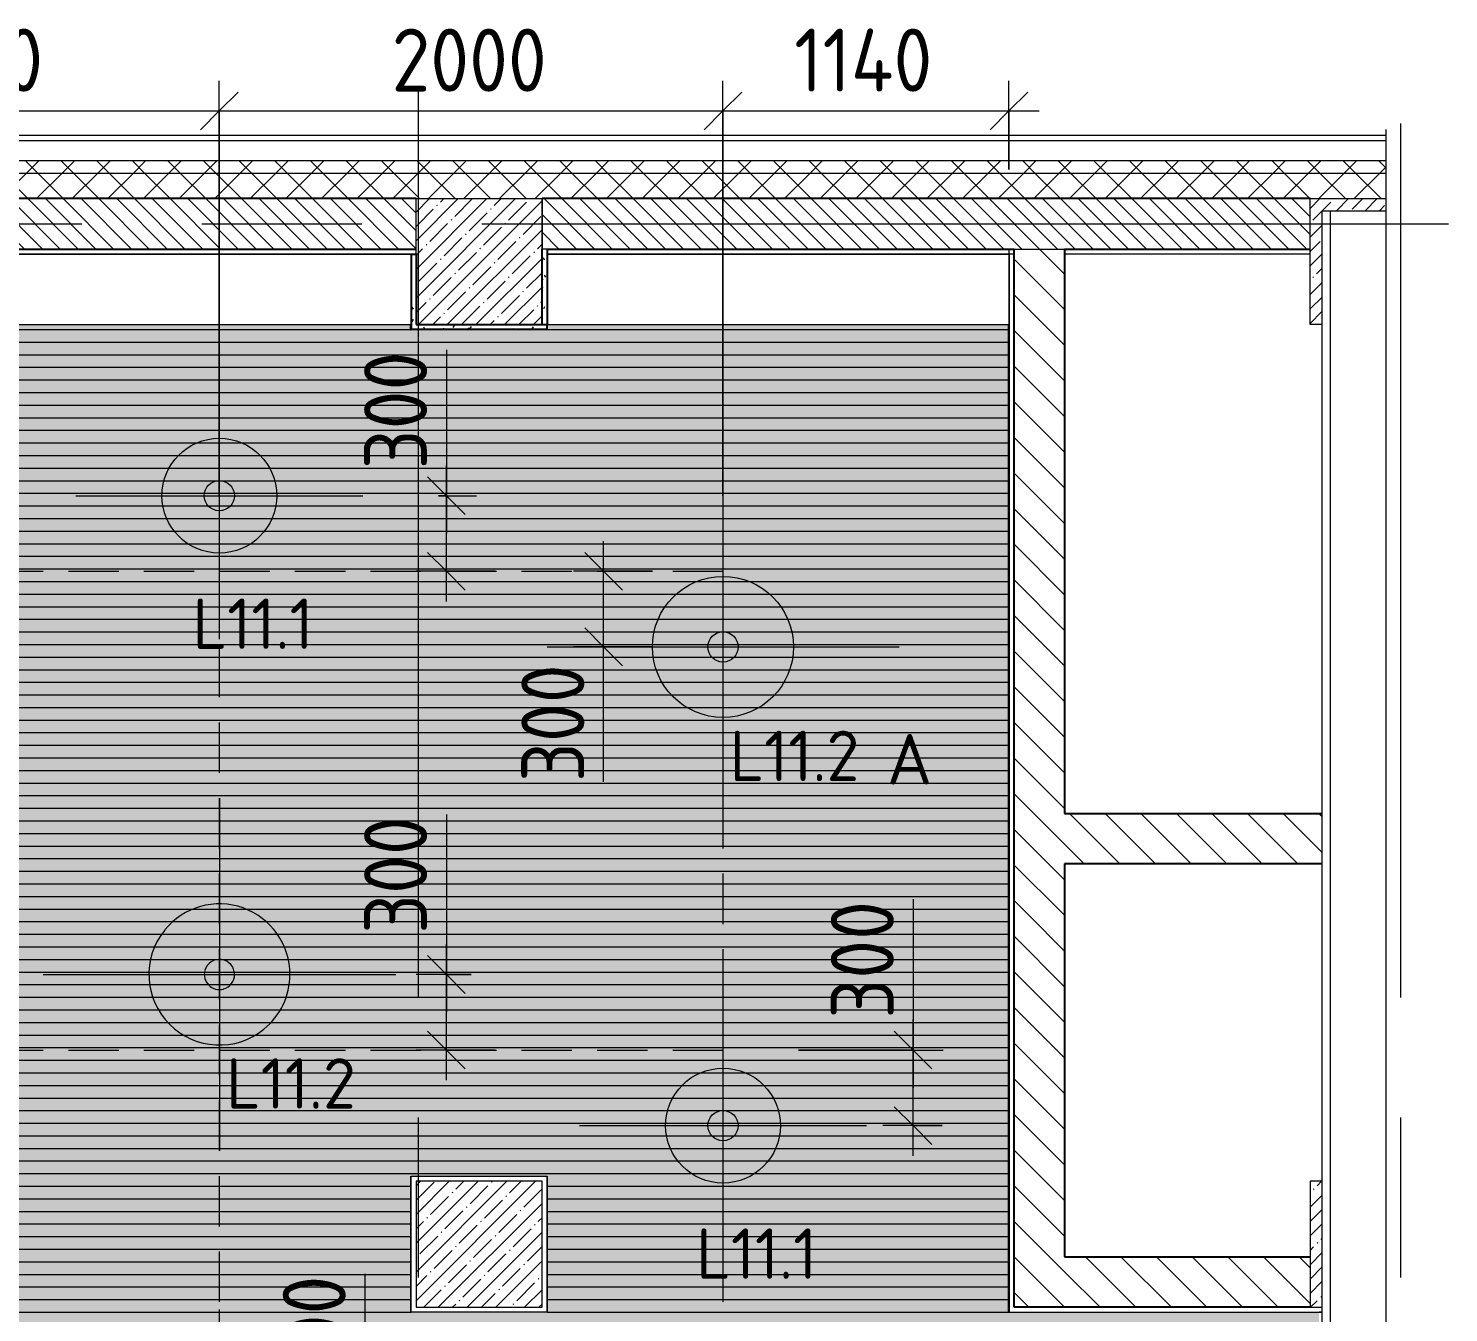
# Model space of a CAD drawing. Header units: millimetres. Extents: x 35224 to 234359, y -8553 to 29000.
# Drawn here: x 79110 to 84750, y 22679 to 27776 of the extents above; entities that cross this region are included whole.
import ezdxf

# ---------------------------------------------------------------- set-up
doc = ezdxf.new("R2010")
doc.units = ezdxf.units.MM
doc.linetypes.add('ADSK_Штрих_ш2 п1', pattern=[300, 200, -100])
doc.linetypes.add('Осевая', pattern=[3175, 635, -476.25, 1587.5, -476.25])
for name, color, linetype, lineweight in [('A-ANNO-DIMS', 7, 'Continuous', 9), ('A-ANNO-DIMS-100', 7, 'Continuous', 9), ('A-CLNG-PATT', 7, 'Continuous', 9), ('A-DETL-1', 7, 'ADSK_Штрих_ш2 п1', 9), ('A-DETL-GENF', 7, 'Continuous', 9), ('A-GENM', 7, 'Continuous', 9), ('A-WALL', 7, 'Continuous', 9), ('E-LITE-EQPM-IDEN', 7, 'Continuous', 9), ('I-WALL', 7, 'Continuous', 9), ('S-COLS', 7, 'Continuous', 9), ('Оси', 7, 'Continuous', 9), ('Оси-2', 7, 'Осевая', 9)]:
    doc.layers.add(name, color=color, linetype=linetype, lineweight=lineweight)
for name, color, linetype, lineweight, true_color in [('A-CLNG-1', 7, 'Continuous', 9, 0xc0c0c0), ('A-WALL-1', 7, 'Continuous', 25, 0x3c3c3c), ('A-WALL-2', 7, 'Continuous', 13, 0x3c3c3c), ('A-WALL-FNSH-1', 7, 'Continuous', 13, 0x3c3c3c), ('A-WALL-FNSH-2', 7, 'Continuous', 9, 0x3c3c3c), ('E-LITE-EQPM-1', 1, 'Continuous', 9, 0xff0000), ('G-ANNO-TEXT-1', 1, 'Continuous', 9, 0xff0000)]:
    doc.layers.add(name, color=color, linetype=linetype, lineweight=lineweight, true_color=true_color)
doc.layers.add('A-CLNG-PATT-1', color=7, linetype='Continuous', lineweight=9, transparency=1)
doc.styles.add('GOST Common', font='GOST_Common.ttf', dxfattribs={"height": 200})
doc.styles.add('ISOCPEUR', font='isocpeur.ttf', dxfattribs={"width": 0.9, "height": 250})
doc.styles.add('ISOCPEUR_1', font='isocpeur.ttf', dxfattribs={"height": 200})
doc.dimstyles.new('ISO-2_5_0_9К_БОЛЬШОЙ', dxfattribs={"dimscale": 304.8, "dimtxt": 248.995294, "dimasz": 0.492126, "dimexe": 0.393701, "dimexo": 0.984252, "dimgap": 0, "dimtad": 1, "dimdec": 0, "dimrnd": 10, "dimzin": 0, "dimdsep": 46, "dimtxsty": 'ISOCPEUR', "dimblk1": 'OBLIQUE', "dimblk2": 'OBLIQUE', "dimsah": 1, "dimcen": 0.09, "dimdle": 0.393701, "dimazin": 0, "dimtfac": 1, "dimtdec": 4, "dimtix": 1, "dimtmove": 0, "dimatfit": 3, "dimfxl": 1, "dimtvp": 1, "dimtolj": 1, "dimtzin": 0, "dimarcsym": 2})
doc.dimstyles.new('ISO-2_5_0_9К_БОЛЬШОЙ_1', dxfattribs={"dimscale": 304.8, "dimtxt": 248.995294, "dimasz": 0.492126, "dimexe": 0.393701, "dimexo": 0.984252, "dimgap": 0, "dimtad": 1, "dimdec": 0, "dimrnd": 10, "dimzin": 0, "dimdsep": 46, "dimtxsty": 'ISOCPEUR', "dimblk1": 'OBLIQUE', "dimblk2": 'OBLIQUE', "dimsah": 1, "dimcen": 0.09, "dimdle": 0.393701, "dimazin": 0, "dimtfac": 1, "dimtdec": 4, "dimtix": 1, "dimtmove": 1, "dimatfit": 3, "dimfxl": 1, "dimtvp": 1, "dimtolj": 1, "dimtzin": 0, "dimarcsym": 2})
pattern_1 = [(45, (0, 0), (-57.02463, 57.02463), []), (45, (57.025, 0), (-57.02463, 57.02463), [100.806, -20.161, 3.353, -16.808])]
pattern_2 = [(45, (0, 0), (-70.71068, 70.71068), []), (135, (0, 0), (-70.71068, -70.71068), [])]
pattern_3 = [(135, (0, 0), (-70.71068, -70.71068), [])]
pattern_4 = [(0, (0, 0), (121.92, 30.48), [10.058, -81.382, 10.058, -81.382, -487.68]), (0, (0, 0), (121.92, 30.48), [-182.88, 10.058, -172.822, 10.058, -81.382, -213.36]), (0, (0, 0), (121.92, 30.48), [-457.2, 10.058, -50.902, 10.058, -142.342]), (120, (45.72, 15.24), (-87.356454, 90.345817), [10.058, -81.382, 10.058, -81.382, -487.68]), (120, (45.72, 15.24), (-87.356454, 90.345817), [-182.88, 10.058, -172.822, 10.058, -81.382, -213.36]), (120, (45.72, 15.24), (-87.356454, 90.345817), [-457.2, 10.058, -50.902, 10.058, -142.342]), (240, (60.96, 76.2), (-34.563546, -120.825817), [10.058, -81.382, 10.058, -81.382, -487.68]), (240, (60.96, 76.2), (-34.563546, -120.825817), [-182.88, 10.058, -172.822, 10.058, -81.382, -213.36]), (240, (60.96, 76.2), (-34.563546, -120.825817), [-457.2, 10.058, -50.902, 10.058, -142.342])]

# ---------------------------------------------------------------- blocks, each defined once
blk = doc.blocks.new('BSC_Колонна _Прямоугольная - 500х500-23287078-План расстановки осветительного оборудования 3 этажа в осях 12-23')
at = {"layer": 'S-COLS'}
h = blk.add_hatch(dxfattribs=at)
h.set_pattern_fill('FP_2', color=256, style=0, pattern_type=2)
h.set_pattern_definition([(45, (-84450, -22950), (-57.02463, 57.02463), []), (45, (-84392.975, -22950), (-57.02463, 57.02463), [100.806, -20.161, 3.353, -16.808])])
h.paths.add_polyline_path([(-250, -250), (-202.9, -250), (-202.9, 250), (-250, 250)])
for p, q in [((-202.6, 250), (-250, 250)), ((-250, 250), (-250, -250)), ((-250, -250), (-202.6, -250))]:
    blk.add_line(p, q, dxfattribs=at)
blk = doc.blocks.new('Gfhfgtnyfz rhsirf 4 - Gfhfgtnyfz rhsirf 3-20044728-План расстановки осветительного оборудования 3 этажа в осях 12-23')
at = {"layer": 'A-GENM'}
for p, q in [((84247.1, 27051.6), (84247.1, 19125)), ((84247.1, 27051.6), (84248.1, 27051.6)), ((84248.1, 27051.6), (84279.6, 27051.6)), ((84279.6, 27051.6), (84500.7, 27051.6)), ((84279.6, 27051.6), (84279.6, 19125)), ((84248.1, 19125), (84247.1, 19125)), ((84279.6, 19125), (84248.1, 19125)), ((84500.7, 19125), (84279.6, 19125))]:
    blk.add_line(p, q, dxfattribs=at)
blk = doc.blocks.new('BSC_Колонна _Прямоугольная - 500х500-V32-План расстановки осветительного оборудования 3 этажа в осях 12-23')
at = {"layer": 'S-COLS'}
h = blk.add_hatch(dxfattribs=at)
h.set_pattern_fill('FP_25', color=256, style=0, pattern_type=2)
h.set_pattern_definition([(45, (-80900, -22950), (-57.02463, 57.02463), []), (45, (-80842.975, -22950), (-57.02463, 57.02463), [100.806, -20.161, 3.353, -16.808])])
h.paths.add_polyline_path([(-250, -250), (250, -250), (250, 250), (-250, 250), (-250, 104.3)])
for p, q in [((250, 250), (-250, 250)), ((-250, 250), (-250, -250)), ((250, -250), (250, 250)), ((-250, -250), (250, -250))]:
    blk.add_line(p, q, dxfattribs=at)
blk = doc.blocks.new('BOLA Подвесной круглый светильник - Накладной точечный 2-V53-План расстановки осветительного оборудования 3 этажа в осях 12-23')
at = {"layer": 'A-DETL-GENF'}
for p, q in [((0, 570), (0, -570)), ((-570, 0), (570, 0))]:
    blk.add_line(p, q, dxfattribs=at)
for radius in [228, 60]:
    blk.add_circle((0, 0), radius, dxfattribs=at)
blk = doc.blocks.new('BOLA Подвесной круглый светильник - 560мм-V57-План расстановки осветительного оборудования 3 этажа в осях 12-23')
at = {"layer": 'A-DETL-GENF'}
for p, q in [((0, 700), (0, -700)), ((-698, 0), (440.4, 0)), ((441.4, 0), (700, 0))]:
    blk.add_line(p, q, dxfattribs=at)
for radius in [280, 60]:
    blk.add_circle((0, 0), radius, dxfattribs=at)
blk = doc.blocks.new('BOLA Подвесной круглый светильник - 560мм-V64-План расстановки осветительного оборудования 3 этажа в осях 12-23')
at = {"layer": 'A-DETL-GENF'}
for p, q in [((0, 700), (0, -40)), ((-700, 0), (-41, 0)), ((-40, 0), (700, 0)), ((0, -41), (0, -700))]:
    blk.add_line(p, q, dxfattribs=at)
for radius, start, end in [(280, 360, 140.8148), (280, 140.9599, 309.0129), (60, 360, 164.214), (60, 165.0023, 284.9977), (60, 285.786, 360), (280, 309.1586, 360)]:
    blk.add_arc((0, 0), radius, start, end, dxfattribs=at)
blk = doc.blocks.new('BOLA Подвесной круглый светильник - Накладной точечный 2-V65-План расстановки осветительного оборудования 3 этажа в осях 12-23')
at = {"layer": 'A-DETL-GENF'}
for p, q in [((0, 570), (0, -407.1)), ((-570, 0), (570, 0)), ((0, -407.4), (0, -570))]:
    blk.add_line(p, q, dxfattribs=at)
for radius in [228, 60]:
    blk.add_circle((0, 0), radius, dxfattribs=at)
blk = doc.blocks.new('BOLA Подвесной круглый светильник - Накладной точечный 2-V71-План расстановки осветительного оборудования 3 этажа в осях 12-23')
at = {"layer": 'A-DETL-GENF'}
for p, q in [((0, 570), (0, -570)), ((-570, 0), (520.3, 0)), ((521.3, 0), (570, 0))]:
    blk.add_line(p, q, dxfattribs=at)
for radius in [228, 60]:
    blk.add_circle((0, 0), radius, dxfattribs=at)
blk = doc.blocks.new('DET_L_Линия разрыва - М100-V97-План расстановки осветительного оборудования 3 этажа в осях 12-23')
at = {"layer": 'A-DETL-GENF'}
blk.add_line((24073, 0), (12339.9, 0), dxfattribs=at)
blk = doc.blocks.new('DIMBLOCK36-План расстановки осветительного оборудования 3 этажа в осях 12-23')
at = {"layer": 'A-ANNO-DIMS-100'}
for p, q in [((77868.6, 25921), (77868.6, 27568.1)), ((79868.6, 25921), (79868.6, 27568.1)), ((77868.6, 27448.1), (79868.6, 27448.1)), ((77868.6, 27448.1), (77868.6, 25921)), ((79868.6, 27448.1), (79868.6, 25921))]:
    blk.add_line(p, q, dxfattribs=at)
at = {"layer": 'A-ANNO-DIMS-100', "lineweight": 20}
for p, q in [((77868.6, 27448.1), (77943.6, 27523.1)), ((79868.6, 27448.1), (79943.6, 27523.1)), ((77868.6, 27448.1), (77793.6, 27373.1)), ((79868.6, 27448.1), (79793.6, 27373.1))]:
    blk.add_line(p, q, dxfattribs=at)
at = {"layer": 'A-ANNO-DIMS-100', "color": 0, "insert": (78552.6, 27774.8), "char_height": 250, "width": 758.478, "attachment_point": 1, "line_spacing_factor": 1.149209, "style": 'ISOCPEUR'}
blk.add_mtext('2000', dxfattribs=at)
blk = doc.blocks.new('_Oblique')
at = {"color": 0, "linetype": 'ByBlock', "lineweight": -2}
blk.add_line((-0.5, -0.5), (0.5, 0.5), dxfattribs=at)
blk = doc.blocks.new('DIMBLOCK37-План расстановки осветительного оборудования 3 этажа в осях 12-23')
at = {"layer": 'A-ANNO-DIMS-100'}
for p, q in [((79868.6, 25921), (79868.6, 27568.1)), ((81868.6, 25921), (81868.6, 27568.1)), ((79868.6, 27448.1), (81868.6, 27448.1)), ((79868.6, 27448.1), (79868.6, 25921)), ((81868.6, 27448.1), (81868.6, 25921))]:
    blk.add_line(p, q, dxfattribs=at)
at = {"layer": 'A-ANNO-DIMS-100', "lineweight": 20}
for p, q in [((79868.6, 27448.1), (79943.6, 27523.1)), ((81868.6, 27448.1), (81943.6, 27523.1)), ((79868.6, 27448.1), (79793.6, 27373.1)), ((81868.6, 27448.1), (81793.6, 27373.1))]:
    blk.add_line(p, q, dxfattribs=at)
at = {"layer": 'A-ANNO-DIMS-100', "color": 0, "insert": (80552.6, 27774.8), "char_height": 250, "width": 758.478, "attachment_point": 1, "line_spacing_factor": 1.149209, "style": 'ISOCPEUR'}
blk.add_mtext('2000', dxfattribs=at)
blk = doc.blocks.new('DIMBLOCK38-План расстановки осветительного оборудования 3 этажа в осях 12-23')
at = {"layer": 'A-ANNO-DIMS-100'}
for p, q in [((81868.6, 25921), (81868.6, 27568.1)), ((83004.1, 27215.1), (83004.1, 27568.1)), ((81868.6, 27448.1), (83124.1, 27448.1)), ((81868.6, 27448.1), (81868.6, 25921)), ((83004.1, 27448.1), (83004.1, 27215.1))]:
    blk.add_line(p, q, dxfattribs=at)
at = {"layer": 'A-ANNO-DIMS-100', "lineweight": 20}
for p, q in [((81868.6, 27448.1), (81943.6, 27523.1)), ((83004.1, 27448.1), (83079.1, 27523.1)), ((81868.6, 27448.1), (81793.6, 27373.1)), ((83004.1, 27448.1), (82929.1, 27373.1))]:
    blk.add_line(p, q, dxfattribs=at)
at = {"layer": 'A-ANNO-DIMS-100', "color": 0, "insert": (82151.4, 27774.8), "char_height": 250, "width": 683.779, "attachment_point": 1, "line_spacing_factor": 1.149209, "style": 'ISOCPEUR'}
blk.add_mtext('1140', dxfattribs=at)
blk = doc.blocks.new('DIMBLOCK127-План расстановки осветительного оборудования 3 этажа в осях 12-23')
at = {"layer": 'A-ANNO-DIMS-100'}
for p, q in [((80770.2, 26500.1), (80770.2, 25926)), ((80770.2, 25501), (80770.2, 26041)), ((80738.6, 25921), (80890.2, 25921)), ((80770.2, 25921), (80738.6, 25921)), ((80770.2, 25926), (80770.2, 25771)), ((80964.1, 25621), (80650.2, 25621)), ((80770.2, 25621), (80964.1, 25621))]:
    blk.add_line(p, q, dxfattribs=at)
at = {"layer": 'A-ANNO-DIMS-100', "lineweight": 20}
for p, q in [((80770.2, 25921), (80695.2, 25996)), ((80770.2, 25921), (80845.2, 25846)), ((80770.2, 25621), (80695.2, 25696)), ((80770.2, 25621), (80845.2, 25546))]:
    blk.add_line(p, q, dxfattribs=at)
at = {"layer": 'A-ANNO-DIMS-100', "color": 0, "insert": (80443.6, 26026), "char_height": 250, "width": 568.858, "attachment_point": 1, "rotation": 90, "line_spacing_factor": 1.149209, "style": 'ISOCPEUR'}
blk.add_mtext('300', dxfattribs=at)
blk = doc.blocks.new('DIMBLOCK128-План расстановки осветительного оборудования 3 этажа в осях 12-23')
at = {"layer": 'A-ANNO-DIMS-100'}
for p, q in [((81394.7, 25201), (81394.7, 25741)), ((81588.6, 25621), (81274.7, 25621)), ((81394.7, 25621), (81588.6, 25621)), ((81394.7, 25358.9), (81394.7, 25471)), ((81394.7, 24784.9), (81394.7, 25358.9)), ((81588.6, 25321), (81274.7, 25321)), ((81394.7, 25321), (81588.6, 25321))]:
    blk.add_line(p, q, dxfattribs=at)
at = {"layer": 'A-ANNO-DIMS-100', "lineweight": 20}
for p, q in [((81394.7, 25621), (81319.7, 25696)), ((81394.7, 25621), (81469.7, 25546)), ((81394.7, 25321), (81319.7, 25396)), ((81394.7, 25321), (81469.7, 25246))]:
    blk.add_line(p, q, dxfattribs=at)
at = {"layer": 'A-ANNO-DIMS-100', "color": 0, "insert": (81068, 24784.9), "char_height": 250, "width": 568.858, "attachment_point": 1, "rotation": 90, "line_spacing_factor": 1.149209, "style": 'ISOCPEUR'}
blk.add_mtext('300', dxfattribs=at)
blk = doc.blocks.new('DIMBLOCK135-План расстановки осветительного оборудования 3 этажа в осях 12-23')
at = {"layer": 'A-ANNO-DIMS-100'}
for p, q in [((80770.2, 24656.3), (80770.2, 24082.2)), ((80770.2, 23601), (80770.2, 24141)), ((80770.2, 24082.2), (80770.2, 23871)), ((80869, 24021), (80650.2, 24021)), ((80770.2, 24021), (80869, 24021)), ((80964.1, 23721), (80650.2, 23721)), ((80770.2, 23721), (80964.1, 23721))]:
    blk.add_line(p, q, dxfattribs=at)
at = {"layer": 'A-ANNO-DIMS-100', "lineweight": 20}
for p, q in [((80770.2, 24021), (80695.2, 24096)), ((80770.2, 24021), (80845.2, 23946)), ((80770.2, 23721), (80695.2, 23796)), ((80770.2, 23721), (80845.2, 23646))]:
    blk.add_line(p, q, dxfattribs=at)
at = {"layer": 'A-ANNO-DIMS-100', "color": 0, "insert": (80443.6, 24182.2), "char_height": 250, "width": 568.858, "attachment_point": 1, "rotation": 90, "line_spacing_factor": 1.149209, "style": 'ISOCPEUR'}
blk.add_mtext('300', dxfattribs=at)
blk = doc.blocks.new('DIMBLOCK138-План расстановки осветительного оборудования 3 этажа в осях 12-23')
at = {"layer": 'A-ANNO-DIMS-100'}
for p, q in [((82623.5, 24319.9), (82623.5, 23745.8)), ((82623.5, 23301), (82623.5, 23841)), ((82623.5, 23745.8), (82623.5, 23571)), ((82168.6, 23721), (82743.5, 23721)), ((82623.5, 23721), (82168.6, 23721)), ((82738.6, 23421), (82503.5, 23421)), ((82623.5, 23421), (82738.6, 23421))]:
    blk.add_line(p, q, dxfattribs=at)
at = {"layer": 'A-ANNO-DIMS-100', "lineweight": 20}
for p, q in [((82623.5, 23721), (82548.5, 23796)), ((82623.5, 23721), (82698.5, 23646)), ((82623.5, 23421), (82548.5, 23496)), ((82623.5, 23421), (82698.5, 23346))]:
    blk.add_line(p, q, dxfattribs=at)
at = {"layer": 'A-ANNO-DIMS-100', "color": 0, "insert": (82296.9, 23845.8), "char_height": 250, "width": 568.858, "attachment_point": 1, "rotation": 90, "line_spacing_factor": 1.149209, "style": 'ISOCPEUR'}
blk.add_mtext('300', dxfattribs=at)
blk = doc.blocks.new('DIMBLOCK154-План расстановки осветительного оборудования 3 этажа в осях 12-23')
at = {"layer": 'A-ANNO-DIMS-100'}
for p, q in [((82623.5, 22617.4), (82623.5, 22043.3)), ((82623.5, 22043.3), (82623.5, 21671)), ((82623.5, 21401), (82623.5, 21941)), ((82817.4, 21821), (82503.5, 21821)), ((82623.5, 21821), (82817.4, 21821)), ((82868.6, 21521), (82503.5, 21521)), ((82623.5, 21521), (82868.6, 21521))]:
    blk.add_line(p, q, dxfattribs=at)
at = {"layer": 'A-ANNO-DIMS-100', "lineweight": 20}
for p, q in [((82623.5, 21821), (82548.5, 21896)), ((82623.5, 21821), (82698.5, 21746)), ((82623.5, 21521), (82548.5, 21596)), ((82623.5, 21521), (82698.5, 21446))]:
    blk.add_line(p, q, dxfattribs=at)
at = {"layer": 'A-ANNO-DIMS-100', "color": 0, "insert": (82296.9, 22143.3), "char_height": 250, "width": 568.858, "attachment_point": 1, "rotation": 90, "line_spacing_factor": 1.149209, "style": 'ISOCPEUR'}
blk.add_mtext('300', dxfattribs=at)
blk = doc.blocks.new('DIMBLOCK155-План расстановки осветительного оборудования 3 этажа в осях 12-23')
at = {"layer": 'A-ANNO-DIMS-100'}
for p, q in [((80447, 22832.7), (80447, 22258.7)), ((80447, 22258.7), (80447, 21971)), ((80447, 21701), (80447, 22241)), ((80738.6, 22121), (80327, 22121)), ((80447, 22121), (80738.6, 22121)), ((80641, 21821), (80327, 21821)), ((80447, 21821), (80641, 21821))]:
    blk.add_line(p, q, dxfattribs=at)
at = {"layer": 'A-ANNO-DIMS-100', "lineweight": 20}
for p, q in [((80447, 22121), (80372, 22196)), ((80447, 22121), (80522, 22046)), ((80447, 21821), (80372, 21896)), ((80447, 21821), (80522, 21746))]:
    blk.add_line(p, q, dxfattribs=at)
at = {"layer": 'A-ANNO-DIMS-100', "color": 0, "insert": (80120.4, 22358.7), "char_height": 250, "width": 568.858, "attachment_point": 1, "rotation": 90, "line_spacing_factor": 1.149209, "style": 'ISOCPEUR'}
blk.add_mtext('300', dxfattribs=at)

msp = doc.modelspace()

# ---------------------------------------------------------------- hatches: boundary and pattern name
at = {"layer": 'A-CLNG-PATT'}
h = msp.add_hatch(dxfattribs=at)
h.set_pattern_fill('FP_54', color=256, style=0, pattern_type=2)
h.set_pattern_definition([(180, (75779.226, 21830.566), (-6e-15, -50), [])])
h.paths.add_polyline_path([(83397.5, 11600), (83536, 11600), (83536, 11623.8), (83503.9, 11623.8), (83503.9, 12370.3), (84436, 12370.3), (84436, 12546), (84166.5, 12546), (84166.5, 12540), (84103.5, 12540), (84103.5, 12603), (84109.5, 12603), (84109.5, 12546), (84150, 12546), (84149.7, 12573.8), (84132, 12573.8), (84132.3, 13341.8), (84150, 13341.8), (84148.8, 13369.6), (84109.5, 13369.6), (84109.5, 13312.6), (84103.5, 13312.6), (84103.5, 13375.6), (84166.5, 13375.6), (84166.5, 13369.6), (84436, 13369.6), (84436, 15073.2), (84324.5, 15129), (84179, 15129), (84179, 15440), (79101, 15440), (79101, 15129), (78559, 15129), (78559, 15440), (74061, 15440), (74061, 15129), (73522, 15129), (73522, 15671), (73836, 15671), (73836, 18579), (73519, 18579), (73519, 19121), (74061, 19121), (74061, 18840), (78559, 18840), (78559, 19121), (79101, 19121), (79101, 18840), (84179, 18840), (84179, 19121), (84236, 19121), (84236, 22679), (83004, 22679), (83004, 26600), (81171, 26600), (81171, 26579), (80629, 26579), (80629, 26600), (77271, 26600), (77271, 26579), (76729, 26579), (76729, 26600), (74061, 26600), (74061, 26579), (73519, 26579), (73519, 26600), (70831, 26600), (70831, 26579), (70289, 26579), (70289, 26600), (66868.6, 26599.5), (66868.6, 13621), (68671, 13621), (68671, 11900), (70289, 11900), (70289, 12221), (70831, 12221), (70831, 11900), (73519, 11900), (73519, 12321), (79921, 12321), (79921, 12100), (79936, 12100), (79936, 11600), (81943.7, 11600)])
h.paths.add_polyline_path([(84150, 12609), (84231, 12609), (84231, 13306.6), (84150, 13306.6), (84150, 12686.7)])
h.paths.add_polyline_path([(84301, 12609), (84301, 13306.6), (84249, 13306.6), (84249, 12609)])
h.paths.add_polyline_path([(84319, 12609), (84371, 12609), (84371, 13306.6), (84319, 13306.6), (84319, 12686.7)])
h.paths.add_polyline_path([(84389, 12609), (84436, 12609), (84436, 13306.6), (84389, 13306.6), (84389, 12686.7)])
h.paths.add_polyline_path([(70290, 15130), (70290, 15670), (70830, 15670), (70830, 15130), (70313, 15130)])
h.paths.add_polyline_path([(70313, 20630), (70290, 20630), (70290, 21170), (70830, 21170), (70830, 20630)])
h.paths.add_polyline_path([(81170, 22680), (80630, 22680), (80630, 23220), (81170, 23220), (81170, 23054.3)])
h.paths.add_polyline_path([(77270, 22680), (76730, 22680), (76730, 23220), (77270, 23220), (77270, 23054.3)])
h.paths.add_polyline_path([(73520, 22680), (73520, 23220), (74060, 23220), (74060, 22680)])
h.paths.add_polyline_path([(70830, 22680), (70290, 22680), (70290, 23220), (70830, 23220)])
at = {"layer": 'A-CLNG-PATT-1'}
h = msp.add_hatch(color=256, dxfattribs=at)
h.paths.add_polyline_path([(83397.5, 11600), (83536, 11600), (83536, 11623.8), (83503.9, 11623.8), (83503.9, 12370.3), (84436, 12370.3), (84436, 12546), (84166.5, 12546), (84166.5, 12540), (84103.5, 12540), (84103.5, 12603), (84109.5, 12603), (84109.5, 12546), (84150, 12546), (84149.7, 12573.8), (84132, 12573.8), (84132.3, 13341.8), (84150, 13341.8), (84148.8, 13369.6), (84109.5, 13369.6), (84109.5, 13312.6), (84103.5, 13312.6), (84103.5, 13375.6), (84166.5, 13375.6), (84166.5, 13369.6), (84436, 13369.6), (84436, 15073.2), (84324.5, 15129), (84178, 15129), (84178, 15440), (79100, 15440), (79100, 15129), (78558, 15129), (78558, 15440), (74060, 15440), (74060, 15129), (73521, 15130), (73522, 15671), (73836, 15671.1), (73836, 18579), (73518, 18579.8), (73519, 19121), (74060, 19121), (74061, 18840), (78558, 18840.1), (78559, 19121), (79100, 19121), (79101, 18840), (84178, 18840), (84179, 19121), (84236, 19121), (84236, 22679), (83003, 22680), (83003, 26600), (81170, 26600), (81170, 26579), (80628, 26579), (80628, 26600), (77270, 26600), (77270, 26579), (76728, 26579), (76728, 26600), (74060, 26600), (74060, 26579), (73518, 26579), (73518, 26600), (70830, 26600), (70830, 26579), (70288, 26579), (70288, 26600), (66868.6, 26599.5), (66868.6, 13621), (68670, 13621), (68671, 11920), (70288, 11920), (70289, 12221), (70830, 12221), (70831, 11920), (73518, 11920), (73519, 12321), (79920, 12320), (79921, 12100), (79936, 12100), (79936, 11600), (81943.7, 11600)])
h.paths.add_polyline_path([(84150, 12609), (84231, 12609), (84231, 13306.6), (84150, 13306.6), (84150, 12686.7)])
h.paths.add_polyline_path([(84249, 12609), (84301, 12609), (84301, 13306.6), (84249, 13306.6), (84249, 12686.7)])
h.paths.add_polyline_path([(84319, 12609), (84371, 12609), (84371, 13306.6), (84319, 13306.6), (84319, 12686.7)])
h.paths.add_polyline_path([(84389, 12609), (84436, 12609), (84436, 13306.6), (84389, 13306.6), (84389, 12686.7)])
h.paths.add_polyline_path([(70290, 15130), (70289, 15130), (70290, 15670), (70829, 15668.9), (70829, 15130), (70313, 15130)])
h.paths.add_polyline_path([(70289, 20630), (70290, 21170), (70829, 21169.4), (70829, 20630), (70290, 20630)])
h.paths.add_polyline_path([(80630, 22680), (80629, 22680.2), (80630, 23220), (81169, 23220), (81169, 22680)])
h.paths.add_polyline_path([(76730, 22680), (76729, 22680), (76730, 23220), (77269, 23220), (77269, 22680)])
h.paths.add_polyline_path([(73520, 22680), (73519, 22680), (73520, 23220), (74059, 23220), (74059, 22680)])
h.paths.add_polyline_path([(70313, 22680), (70289, 22681.1), (70290, 23220), (70829, 23220), (70829, 22680)])
at = {"layer": 'A-WALL'}
h = msp.add_hatch(dxfattribs=at)
h.set_pattern_fill('FP_3', color=256, style=0, pattern_type=2)
h.set_pattern_definition(pattern_2)
h.paths.add_polyline_path([(84487.9, 27200), (84500.7, 27200), (84500.7, 27250), (42060, 27250), (42060, 27200), (84124.4, 27200)])
h = msp.add_hatch(dxfattribs=at)
h.set_pattern_fill('FP_3', color=256, style=0, pattern_type=2)
h.set_pattern_definition(pattern_2)
h.paths.add_polyline_path([(84487.9, 27100), (84500.7, 27100), (84500.7, 27200), (42160, 27200), (42160, 27100), (84124.4, 27100)])
h = msp.add_hatch(dxfattribs=at)
h.set_pattern_fill('FP_4', color=256, style=0, pattern_type=2)
h.set_pattern_definition([(135, (0, 0), (-35.35534, -35.35534), [])])
h.paths.add_polyline_path([(81216.7, 26900), (84200, 26900), (84200, 27100), (81150, 27100), (81150, 26900), (81170, 26900)])
h.paths.add_polyline_path([(80650, 26900), (80650, 27100), (77250, 27100), (77250, 26900), (80489.8, 26900)])
h.paths.add_polyline_path([(73220.6, 26900), (73540, 26900), (73540, 27100), (70810, 27100), (70810, 26900), (71766.8, 26900)])
h.paths.add_polyline_path([(70310, 26900), (70310, 27100), (66760, 27100), (66760, 26900), (69586.1, 26900)])
h.paths.add_polyline_path([(74040, 26900), (76750, 26900), (76750, 27100), (74040, 27100), (74040, 26942.1)])
at = {"layer": 'I-WALL'}
h = msp.add_hatch(dxfattribs=at)
h.set_pattern_fill('FP_46', color=256, style=0, pattern_type=2)
h.set_pattern_definition(pattern_4)
h.paths.add_polyline_path([(80650, 26600), (80650, 26880), (80630, 26879), (80630, 26600)])
h = msp.add_hatch(dxfattribs=at)
h.set_pattern_fill('FP_46', color=256, style=0, pattern_type=2)
h.set_pattern_definition(pattern_4)
h.paths.add_polyline_path([(81170, 26600), (81169, 26900), (81150, 26900), (81150, 26600), (81169, 26600)])
h = msp.add_hatch(dxfattribs=at)
h.set_pattern_fill('FP_8', color=256, style=0, pattern_type=2)
h.set_pattern_definition(pattern_3)
h.paths.add_polyline_path([(83025.1, 24259.9), (83225.1, 24259.9), (83225.1, 26900), (83025.1, 26900), (83025.1, 25646.2)])
h = msp.add_hatch(dxfattribs=at)
h.set_pattern_fill('FP_46', color=256, style=0, pattern_type=2)
h.set_pattern_definition(pattern_4)
h.paths.add_polyline_path([(80650, 26580), (81170, 26580), (81170, 26600), (80650, 26600)])
h = msp.add_hatch(dxfattribs=at)
h.set_pattern_fill('FP_8', color=256, style=0, pattern_type=2)
h.set_pattern_definition(pattern_3)
h.paths.add_polyline_path([(83225.1, 24460), (84247.1, 24460), (84247.1, 24660), (83225.1, 24660)])
h = msp.add_hatch(dxfattribs=at)
h.set_pattern_fill('FP_8', color=256, style=0, pattern_type=2)
h.set_pattern_definition(pattern_3)
h.paths.add_polyline_path([(83225.1, 22700), (83225.1, 24259.9), (83025.1, 24259.9), (83025.1, 22700)])
h = msp.add_hatch(dxfattribs=at)
h.set_pattern_fill('FP_8', color=256, style=0, pattern_type=2)
h.set_pattern_definition(pattern_3)
h.paths.add_polyline_path([(83225.1, 22700), (84200, 22700), (84200, 22900), (83225.1, 22900)])
at = {"layer": 'S-COLS'}
h = msp.add_hatch(dxfattribs=at)
h.set_pattern_fill('FP_1', color=256, style=0, pattern_type=2)
h.set_pattern_definition(pattern_1)
h.paths.add_polyline_path([(80650, 26600), (81150, 26600), (81150, 27100), (80650, 27100), (80650, 26900)])
h = msp.add_hatch(dxfattribs=at)
h.set_pattern_fill('FP_1', color=256, style=0, pattern_type=2)
h.set_pattern_definition(pattern_1)
h.paths.add_polyline_path([(84247.1, 26600), (84248.1, 27051.6), (84500.7, 27051.6), (84500.7, 27100), (84200, 27100), (84200, 26600)])

# ---------------------------------------------------------------- linework, layer by layer
at = {"layer": 'A-CLNG-1'}
for p, q in [((77271, 26600), (80629, 26600)), ((80628, 26579), (80628, 26600)), ((81171, 26579), (80630, 26579)), ((81171, 26579), (81171, 26600)), ((81171, 26600), (83004, 26600)), ((83003, 22679.3), (83003, 26600)), ((83004, 22679), (83004, 26600)), ((80629, 22680.2), (80629, 23220)), ((80630, 23220), (81170, 23220)), ((81169, 23220), (81169, 22680)), ((81170, 23220), (81170, 22680)), ((81170, 22680), (80630, 22680))]:
    msp.add_line(p, q, dxfattribs=at)
at = {"layer": 'A-DETL-1'}
for p, q in [((67869, 25621), (81868.6, 25621)), ((79868.6, 25621), (79868.6, 19921)), ((81868.6, 25621), (81868.6, 19921)), ((67869, 23721), (81868.6, 23721))]:
    msp.add_line(p, q, dxfattribs=at)
at = {"layer": 'A-WALL'}
for p, q in [((84500.7, 27250), (42010, 27250)), ((84500.7, 27200), (42060, 27200)), ((80650, 26900), (80650, 27100)), ((81150, 27100), (81150, 26900)), ((84200, 26900), (84200, 27100)), ((81170, 26900), (81150, 26900)), ((83004.1, 26879), (83005.1, 26879)), ((83025.1, 26900), (83225.1, 26900))]:
    msp.add_line(p, q, dxfattribs=at)
at = {"layer": 'A-WALL-1'}
for p, q in [((80650, 27100), (77250, 27100)), ((84200, 27100), (81150, 27100)), ((77270, 26900), (80650, 26900)), ((80630, 26880), (80650, 26880)), ((80630, 26880), (80630, 26580)), ((80650, 26880), (80650, 26600)), ((81150, 26600), (81150, 26900)), ((81170, 26900), (83025.1, 26900)), ((81170, 26900), (81170, 26600)), ((83025.1, 22700), (83025.1, 26900)), ((83225.1, 26900), (84200, 26900)), ((83225.1, 26900), (83225.1, 24660)), ((81170, 26580), (80630, 26580)), ((80650, 26600), (81170, 26600)), ((81170, 26580), (81170, 26600)), ((83225.1, 24660), (84247.4, 24660)), ((84247.4, 24460), (83225.1, 24460)), ((83225.1, 24460), (83225.1, 22900)), ((83225.1, 22900), (84200, 22900)), ((84200, 22700), (83025.1, 22700))]:
    msp.add_line(p, q, dxfattribs=at)
at = {"layer": 'A-WALL-2'}
for p, q in [((84500.7, 27330), (41930, 27330)), ((70310, 27100), (84500.7, 27100))]:
    msp.add_line(p, q, dxfattribs=at)
at = {"layer": 'A-WALL-FNSH-1'}
for p, q in [((80630, 26880), (77271, 26880)), ((77271, 26879), (80629, 26879)), ((80629, 26879), (80629, 26579)), ((83005.1, 26880), (81171, 26880)), ((81171, 26880), (81171, 26879)), ((81171, 26879), (83004.1, 26879)), ((83004.1, 26879), (83004.1, 26600)), ((83005.1, 26880), (83005.1, 26600)), ((80629, 26579), (80630, 26579)), ((80630, 26579), (80630, 26580)), ((84247.4, 22680), (84236, 22680)), ((84247.4, 22679), (84236, 22679))]:
    msp.add_line(p, q, dxfattribs=at)
at = {"layer": 'A-WALL-FNSH-2'}
msp.add_line((84500.7, 27350), (41910, 27350), dxfattribs=at)
at = {"layer": 'I-WALL'}
for p, q in [((80350, 26879), (80350, 26880)), ((83025.1, 26880), (81170, 26880)), ((81171, 26900), (81171, 26600)), ((83005.1, 26880), (83005.1, 26900)), ((84200, 26880), (83225.1, 26880)), ((81170, 26580), (81171, 26580)), ((83004.1, 22679), (83004.1, 26600)), ((83004.1, 26600), (83005.1, 26600)), ((83005.1, 26600), (83005.1, 22680)), ((80629, 23220), (80629, 23221)), ((80630, 23221), (81168.8, 23221)), ((80630, 22680), (80630, 23220)), ((81171, 23221), (81170, 23221)), ((81171, 23221), (81171, 23219.7)), ((81171, 23219.4), (81171, 22680)), ((84236, 22679), (83004.1, 22679)), ((83005.1, 22680), (84236, 22680)), ((84236, 22680), (84236, 22680)), ((84236, 22679), (84236, 22680))]:
    msp.add_line(p, q, dxfattribs=at)
at = {"layer": 'S-COLS'}
for p, q in [((80650, 26900), (80650, 27100)), ((80650, 27100), (81150, 27100)), ((81150, 26900), (81150, 27100)), ((84200, 26900), (84200, 27100)), ((84200, 27100), (84500.7, 27100)), ((80650, 26600), (80650, 26900)), ((81150, 26600), (81150, 26900)), ((84200, 26600), (84200, 26900)), ((84247.1, 26600), (84200, 26600))]:
    msp.add_line(p, q, dxfattribs=at)
at = {"layer": 'Оси'}
for p, q in [((80660, 25030), (80660, 27530)), ((84560, 24898.1), (84560, 27398.1)), ((82250, 27000), (84750, 27000))]:
    msp.add_line(p, q, dxfattribs=at)
at = {"layer": 'Оси-2'}
for p, q in [((38524.2, 27000), (82250, 27000)), ((80660, 593.7), (80660, 25030)), ((84560, 593.7), (84560, 24898.1))]:
    msp.add_line(p, q, dxfattribs=at)

# ---------------------------------------------------------------- block references
at = {"layer": 'A-DETL-GENF', "rotation": 90.00000000000031}
msp.add_blockref('DET_L_Линия разрыва - М100-V97-План расстановки осветительного оборудования 3 этажа в осях 12-23', (84500.7, 3301.1), dxfattribs=at)
at = {"layer": 'A-GENM'}
msp.add_blockref('Gfhfgtnyfz rhsirf 4 - Gfhfgtnyfz rhsirf 3-20044728-План расстановки осветительного оборудования 3 этажа в осях 12-23', (0, 0), dxfattribs=at)
at = {"layer": 'E-LITE-EQPM-1'}
for name, p in [('BOLA Подвесной круглый светильник - Накладной точечный 2-V53-План расстановки осветительного оборудования 3 этажа в осях 12-23', (79868.6, 25921)), ('BOLA Подвесной круглый светильник - 560мм-V57-План расстановки осветительного оборудования 3 этажа в осях 12-23', (81868.6, 25321)), ('BOLA Подвесной круглый светильник - 560мм-V64-План расстановки осветительного оборудования 3 этажа в осях 12-23', (79869, 24021)), ('BOLA Подвесной круглый светильник - Накладной точечный 2-V65-План расстановки осветительного оборудования 3 этажа в осях 12-23', (81868.6, 23421)), ('BOLA Подвесной круглый светильник - Накладной точечный 2-V71-План расстановки осветительного оборудования 3 этажа в осях 12-23', (79868.6, 22121))]:
    msp.add_blockref(name, p, dxfattribs=at)
at = {"layer": 'S-COLS'}
for name, p in [('BSC_Колонна _Прямоугольная - 500х500-V32-План расстановки осветительного оборудования 3 этажа в осях 12-23', (80900, 22950)), ('BSC_Колонна _Прямоугольная - 500х500-23287078-План расстановки осветительного оборудования 3 этажа в осях 12-23', (84450, 22950))]:
    msp.add_blockref(name, p, dxfattribs=at)

# ---------------------------------------------------------------- texts
at = {"layer": 'E-LITE-EQPM-IDEN', "char_height": 200, "attachment_point": 1, "style": 'GOST Common'}
for s, insert, width in [('L11.1', (79762.6, 25513), 609.282), ('L11.2', (81895.2, 24988.2), 665.401), ('L11.2', (79895.6, 23688.2), 665.401), ('L11.1', (81762.6, 23013), 609.282)]:
    msp.add_mtext(s, dxfattribs=dict(at, insert=insert, width=width))
at = {"layer": 'G-ANNO-TEXT-1', "insert": (82519.4, 24975.1), "char_height": 200, "width": 224.472, "attachment_point": 1, "style": 'ISOCPEUR_1'}
msp.add_mtext('\\fISOCPEUR|b0|i0|c204|p34|;А', dxfattribs=at)

# ---------------------------------------------------------------- dimensions: what is measured, and where the dimension line sits
at = {"layer": 'A-ANNO-DIMS'}
for base, p1, p2, override, picture, middle in [((79868.6, 27448.1), (77868.6, 25621), (79868.6, 25621), {"dimpost": '<>', "dimfxl": 2000}, 'DIMBLOCK36-План расстановки осветительного оборудования 3 этажа в осях 12-23', (78868.6, 27573.1)), ((81868.6, 27448.1), (79868.6, 25621), (81868.6, 25621), {"dimpost": '<>', "dimfxl": 2000}, 'DIMBLOCK37-План расстановки осветительного оборудования 3 этажа в осях 12-23', (80868.6, 27573.1)), ((83004.0986, 27448.1408), (81868.5941, 25621), (83004.0986, 26915.104), {"dimpost": '<>', "dimfxl": 1721.649075}, 'DIMBLOCK38-План расстановки осветительного оборудования 3 этажа в осях 12-23', (82436.3464, 27573.1408))]:
    dim = msp.add_linear_dim(base=base, p1=p1, p2=p2, dimstyle='ISO-2_5_0_9К_БОЛЬШОЙ', override=override, dxfattribs=at)
    dim.commit()
    dim.dimension.update_dxf_attribs({"geometry": picture, "text_midpoint": middle})
for base, p1, p2, override, picture, middle in [((80770.2, 25921), (80664.1, 25621), (80438.6, 25921), {"dimpost": '<>', "dimfxl": 375.307852}, 'DIMBLOCK127-План расстановки осветительного оборудования 3 этажа в осях 12-23', (80610.2, 26310.4)), ((81394.7, 25621), (81288.6, 25321), (81288.6, 25621), {"dimpost": '<>', "dimfxl": 300}, 'DIMBLOCK128-План расстановки осветительного оборудования 3 этажа в осях 12-23', (81234.7, 25069.3)), ((80770.2, 24021), (80664.1, 23721), (80569, 24021), {"dimpost": '<>', "dimfxl": 314.714646}, 'DIMBLOCK135-План расстановки осветительного оборудования 3 этажа в осях 12-23', (80610.2, 24466.6)), ((82623.5, 23721), (82438.6, 23421), (81868.6, 23721), {"dimpost": '<>', "dimfxl": 644.127317}, 'DIMBLOCK138-План расстановки осветительного оборудования 3 этажа в осях 12-23', (82463.6, 24130.2)), ((80447, 22121), (80341, 21821), (80438.6, 22121), {"dimpost": '<>', "dimfxl": 315.480265}, 'DIMBLOCK155-План расстановки осветительного оборудования 3 этажа в осях 12-23', (80287.1, 22643.1)), ((82623.5, 21821), (82568.6, 21521), (82517.4, 21821), {"dimpost": '<>', "dimfxl": 304.329429}, 'DIMBLOCK154-План расстановки осветительного оборудования 3 этажа в осях 12-23', (82463.6, 22427.8))]:
    dim = msp.add_linear_dim(base=base, p1=p1, p2=p2, angle=90, dimstyle='ISO-2_5_0_9К_БОЛЬШОЙ_1', override=override, dxfattribs=at)
    dim.commit()
    dim.dimension.update_dxf_attribs({"geometry": picture, "text_midpoint": middle, "dimtype": 160, "text_rotation": 90})

doc.saveas('drawing.dxf')
